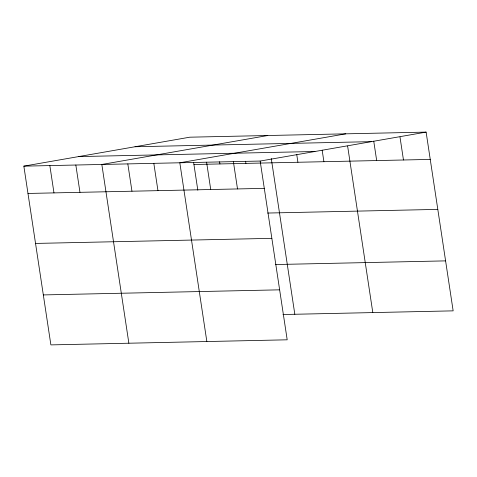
<?xml version="1.0" encoding="UTF-8"?>
<svg xmlns="http://www.w3.org/2000/svg" width="477" height="477" viewBox="0 0 477 477"><rect width="100%" height="100%" fill="white"/><g stroke="black" fill="none" stroke-linecap="round" stroke-linejoin="round"><path stroke-width="0.72" d="M23.85 166.145L260.162 161.053L287.196 339.809L50.884 344.895L23.85 166.145L189.804 137.191L426.116 132.105L453.15 310.855L282.939 314.522M267.788 135.516L101.834 164.464L128.868 343.219M345.771 133.834L179.817 162.788L206.851 341.538M260.162 161.053L426.116 132.105M135.039 146.749L371.35 141.657M78.616 156.587L314.927 151.501M193.936 164.499L430.248 159.413M27.982 193.453L264.288 188.361M267.591 213.052L437.803 209.391M35.536 243.431L271.848 238.339M275.378 264.544L445.59 260.877M43.324 294.923L279.635 289.831M399.988 136.994L403.464 159.986M373.747 141.162L376.681 160.564M347.62 146.051L372.805 312.584M322.166 150.201L323.907 161.703M296.718 154.357L297.91 162.263M271.264 158.507L294.822 314.265M245.595 161.226L245.923 163.378M233.378 161.631L237.51 188.94M219.605 161.786L219.933 163.939M206.595 162.21L210.727 189.518M193.608 162.347L197.824 190.222M153.821 163.343L157.953 190.651M127.824 163.903L131.956 191.211M75.837 165.024L79.969 192.332M49.846 165.585L53.973 192.893"/></g></svg>
